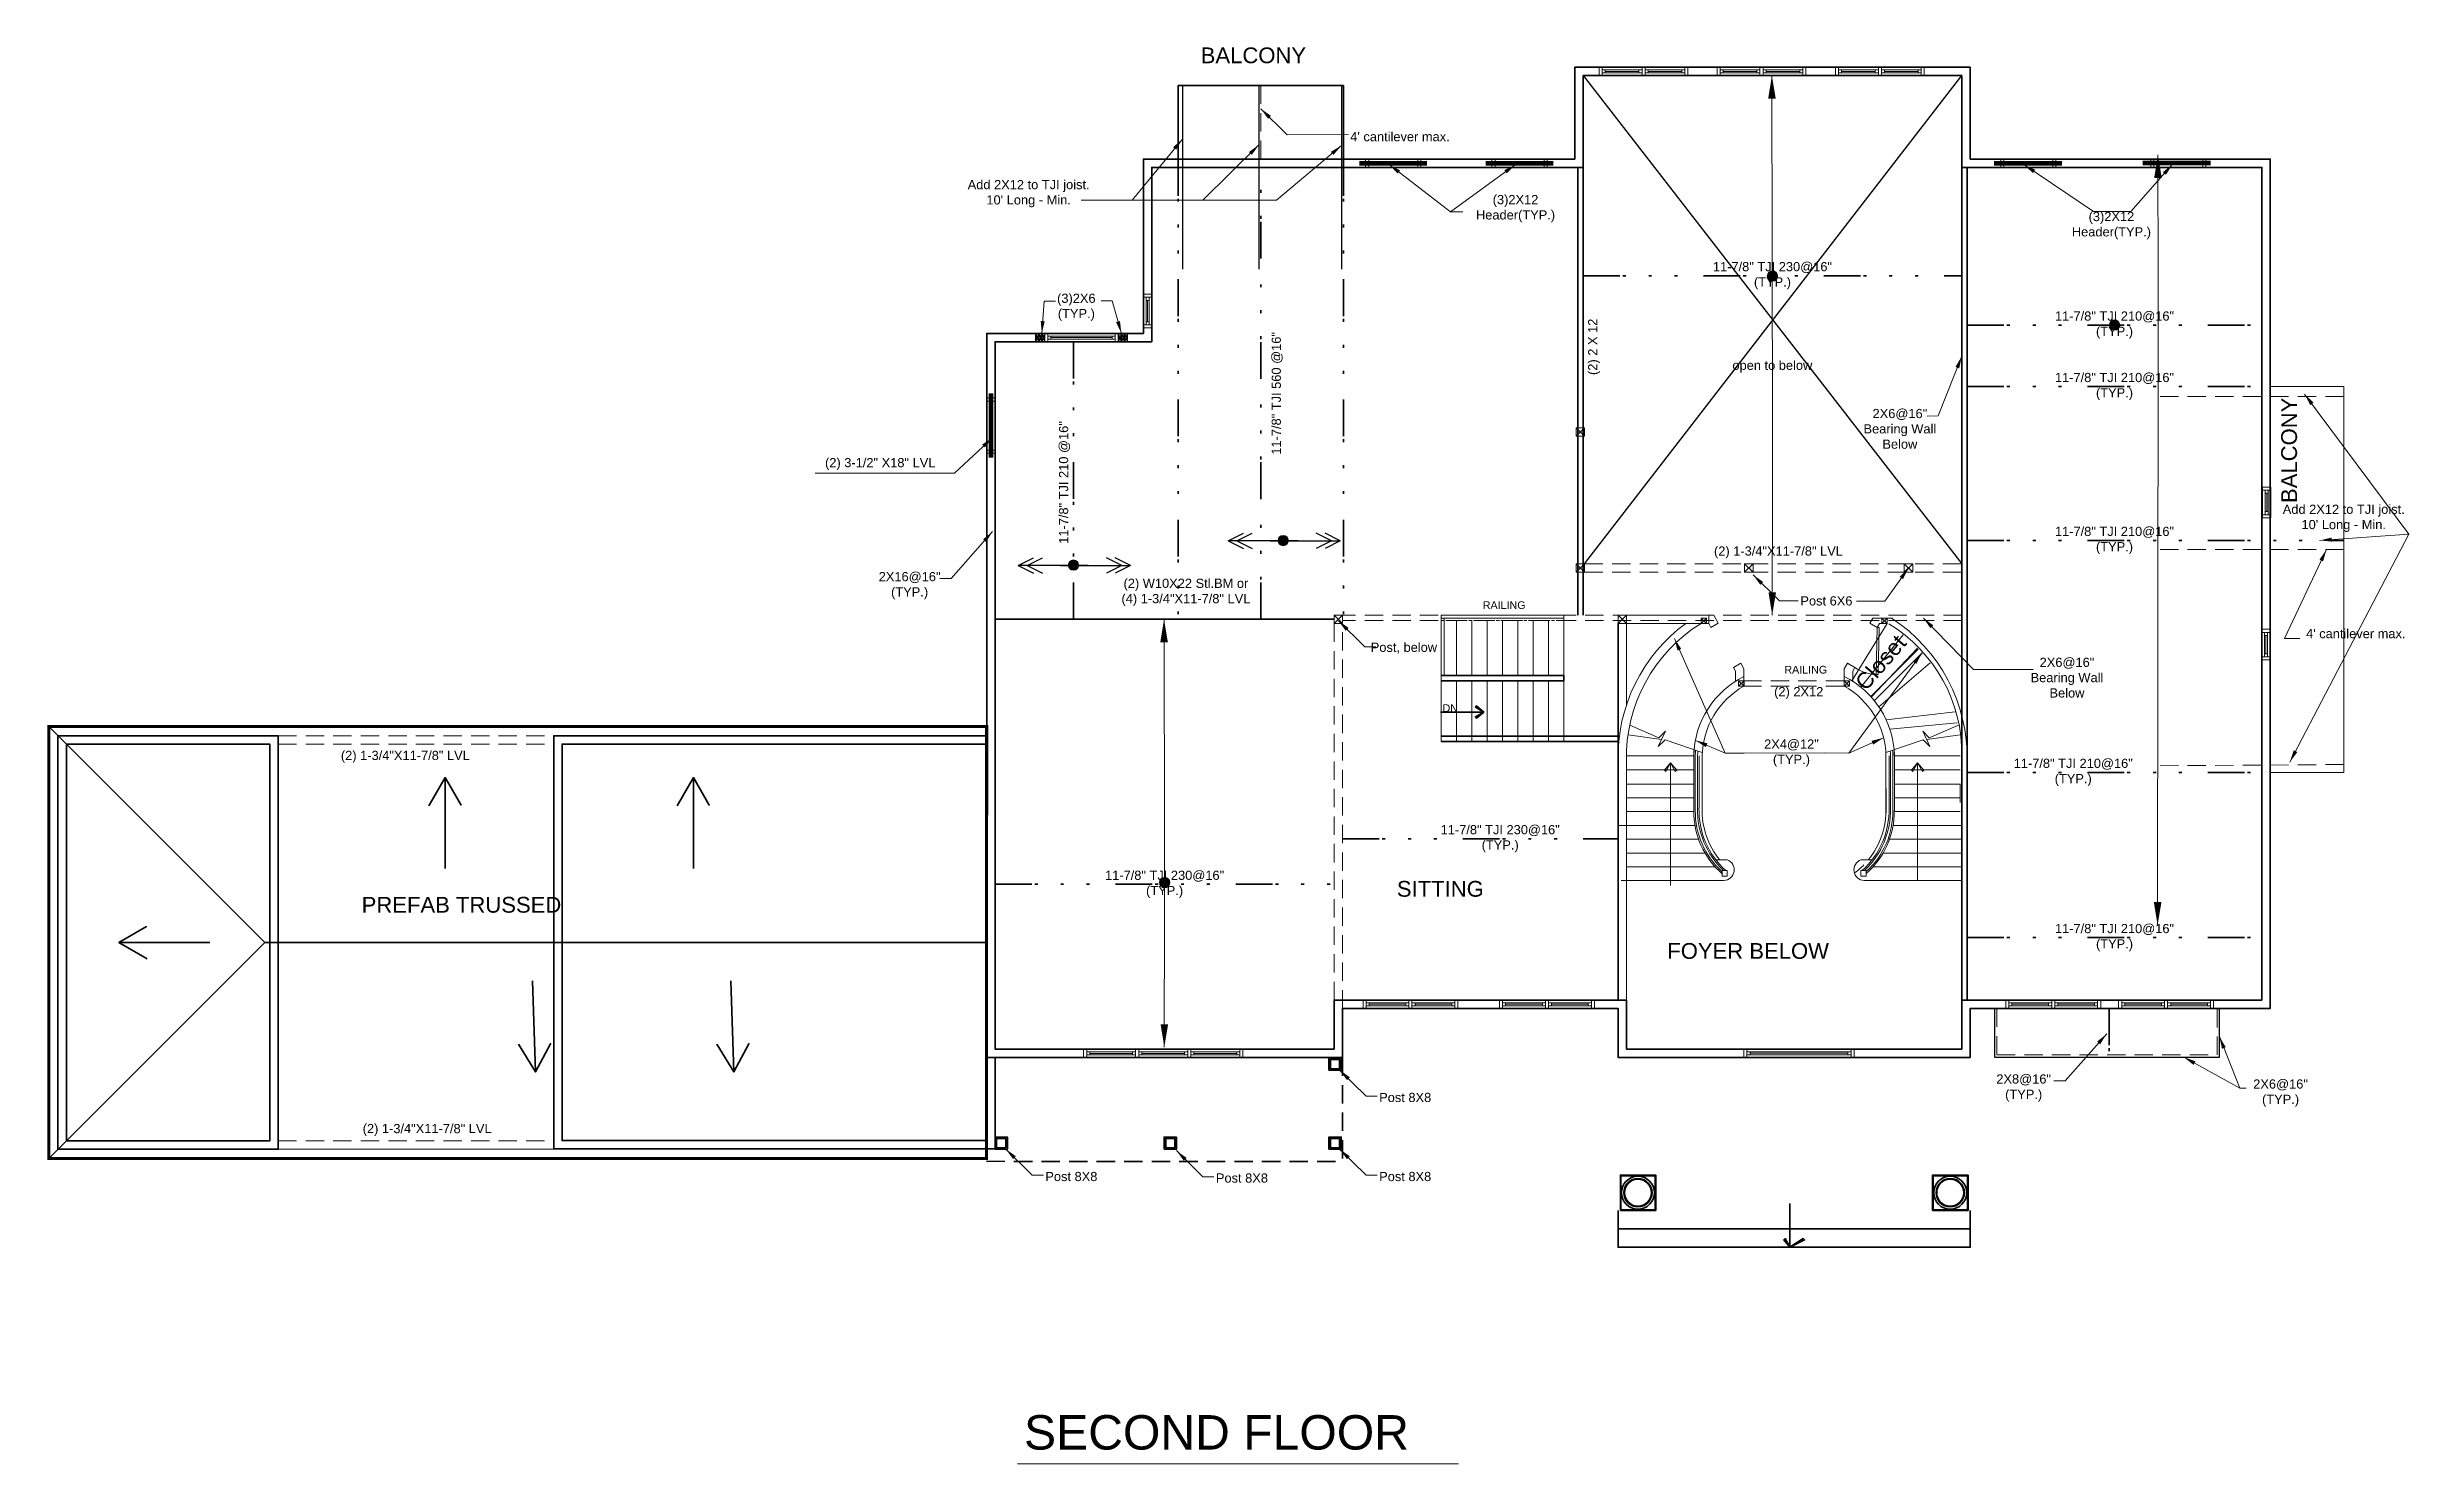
# Model space of a CAD drawing. Extents: x 4834 to 83801, y -13735 to 32221.
# Drawn here: x 13210 to 14753, y -8176 to -7251 of the extents above; entities that cross this region are included whole.
import ezdxf

# ---------------------------------------------------------------- set-up
doc = ezdxf.new("R2010")
doc.units = 0
doc.header["$LTSCALE"] = 8
doc.header["$MEASUREMENT"] = 0
for name, pattern in [('$0$DASHED2', [0.375, 0.25, -0.125]), ('100776_PBASE$0$DASHED', [0.75, 0.5, -0.25]), ('11136-Civbase$0${ Gas Line }', [3.355, 1, -0.08, 0.08, -0.625, 0.08, -0.625, 0.08, -0.625, -0.08, 0.08]), ('Hidden (½x)', [0.1875, 0.125, -0.0625])]:
    doc.linetypes.add(name, pattern=pattern)
doc.layers.get('0').update_dxf_attribs({"lineweight": 9})
for name, color, linetype in [('$1$DETAIL', 1, 'Continuous'), ('1-N-FRAMING-TXT', 4, 'Continuous'), ('ANNSXTEXT', 2, 'Continuous'), ('PDF3_Text', 7, 'Continuous')]:
    doc.layers.add(name, color=color, linetype=linetype)
for name, color, linetype, lineweight in [('A-DIM-480', 52, 'Continuous', 18), ('A-LIGHT+', 133, 'Continuous', 9), ('A-stairs', 30, 'Continuous', 13), ('A-WALL', 7, 'Continuous', 40), ('A-Wall-New', 1, 'Continuous', 50), ('A-Wall-Partition', 3, 'Continuous', 35), ('A-windoor', 2, 'Continuous', 13), ('Details', 2, 'Continuous', 15), ('DIM', 8, 'Continuous', 5), ('TEXT', 6, 'Continuous', 25)]:
    doc.layers.add(name, color=color, linetype=linetype, lineweight=lineweight)
doc.styles.add('PDF Arial', font='arial.ttf')
doc.styles.get("Standard").update_dxf_attribs({"font": 'stylu.ttf'})
doc.styles.add('TX_1-4in', font='arial.ttf', dxfattribs={"height": 4})
doc.dimstyles.new('Forum 24', dxfattribs={"dimscale": 24, "dimtxt": 0.1875, "dimasz": 0.09375, "dimexe": 0.0625, "dimexo": 0.0625, "dimgap": 0.125, "dimtad": 1, "dimdec": 4, "dimrnd": 1, "dimzin": 7, "dimdsep": 46, "dimlunit": 4, "dimtxsty": 'Standard', "dimblk": 'OBLIQUE', "dimblk1": 'DIMTICK', "dimblk2": 'OBLIQUE', "dimcen": -0.0625, "dimdle": 0.125, "dimclrd": 256, "dimclre": 256, "dimclrt": 256, "dimadec": 0, "dimazin": 0, "dimtfac": 1, "dimtdec": 4, "dimtmove": 1, "dimatfit": 3, "dimfxl": 0.0625, "dimtvp": 1.2, "dimfrac": 2, "dimtolj": 1, "dimtzin": 7, "dimlwd": 13, "dimarcsym": 0})

# ---------------------------------------------------------------- blocks, each defined once
blk = doc.blocks.new('*U154')
for p, q in [((-18, 0), (8, 0)), ((-18, -3.75), (-18, -1.75)), ((-18, -1.75), (8, -1.75)), ((8, -3.75), (-18, -3.75)), ((-18, -5.5), (8, -5.5)), ((-16, -1.75), (-16, -3.75)), ((6, -2.75), (-16, -2.75)), ((6, -1.75), (6, -3.75)), ((8, -1.75), (8, -3.75))]:
    blk.add_line(p, q)
blk.add_lwpolyline([(-18, -5.5), (-20, -5.5), (-20, 0), (-18, 0)], close=True)
at = {"extrusion": (0, 0, -1)}
blk.add_lwpolyline([(-8, -5.5), (-10, -5.5), (-10, 0), (-8, 0)], close=True, dxfattribs=at)
blk = doc.blocks.new('*U2580')
for p, q in [((-24, 0), (8, 0)), ((-24, -3.75), (-24, -1.75)), ((-24, -1.75), (8, -1.75)), ((8, -3.75), (-24, -3.75)), ((-24, -5.5), (8, -5.5)), ((-22, -1.75), (-22, -3.75)), ((6, -2.75), (-22, -2.75)), ((6, -1.75), (6, -3.75)), ((8, -1.75), (8, -3.75))]:
    blk.add_line(p, q)
blk.add_lwpolyline([(-24, -5.5), (-26, -5.5), (-26, 0), (-24, 0)], close=True)
at = {"extrusion": (0, 0, -1)}
blk.add_lwpolyline([(-8, -5.5), (-10, -5.5), (-10, 0), (-8, 0)], close=True, dxfattribs=at)
blk = doc.blocks.new('*U2579')
for p, q in [((-36, 0), (8, 0)), ((-36, -3.75), (-36, -1.75)), ((-36, -1.75), (8, -1.75)), ((8, -3.75), (-36, -3.75)), ((-36, -5.5), (8, -5.5)), ((-34, -1.75), (-34, -3.75)), ((6, -2.75), (-34, -2.75)), ((6, -1.75), (6, -3.75)), ((8, -1.75), (8, -3.75))]:
    blk.add_line(p, q)
blk.add_lwpolyline([(-36, -5.5), (-38, -5.5), (-38, 0), (-36, 0)], close=True)
at = {"extrusion": (0, 0, -1)}
blk.add_lwpolyline([(-8, -5.5), (-10, -5.5), (-10, 0), (-8, 0)], close=True, dxfattribs=at)
blk = doc.blocks.new('*U2715')
for p, q in [((-24, 0), (4, 0)), ((-24, -3.75), (-24, -1.75)), ((-24, -1.75), (4, -1.75)), ((4, -3.75), (-24, -3.75)), ((-24, -5.5), (4, -5.5)), ((-22, -1.75), (-22, -3.75)), ((2, -2.75), (-22, -2.75)), ((2, -1.75), (2, -3.75)), ((4, -1.75), (4, -3.75))]:
    blk.add_line(p, q)
blk.add_lwpolyline([(-24, -5.5), (-26, -5.5), (-26, 0), (-24, 0)], close=True)
at = {"extrusion": (0, 0, -1)}
blk.add_lwpolyline([(-4, -5.5), (-6, -5.5), (-6, 0), (-4, 0)], close=True, dxfattribs=at)
blk = doc.blocks.new('*U2582')
for p, q in [((-60, 0), (8, 0)), ((-60, -3.75), (-60, -1.75)), ((-60, -1.75), (8, -1.75)), ((8, -3.75), (-60, -3.75)), ((-60, -5.5), (8, -5.5)), ((-58, -1.75), (-58, -3.75)), ((6, -2.75), (-58, -2.75)), ((6, -1.75), (6, -3.75)), ((8, -1.75), (8, -3.75))]:
    blk.add_line(p, q)
blk.add_lwpolyline([(-60, -5.5), (-62, -5.5), (-62, 0), (-60, 0)], close=True)
at = {"extrusion": (0, 0, -1)}
blk.add_lwpolyline([(-8, -5.5), (-10, -5.5), (-10, 0), (-8, 0)], close=True, dxfattribs=at)
blk = doc.blocks.new('*U2581')
for p, q in [((-24, 0), (-8, 0)), ((-24, -3.75), (-24, -1.75)), ((-24, -1.75), (-8, -1.75)), ((-8, -3.75), (-24, -3.75)), ((-24, -5.5), (-8, -5.5)), ((-22, -1.75), (-22, -3.75)), ((-10, -2.75), (-22, -2.75)), ((-10, -1.75), (-10, -3.75)), ((-8, -1.75), (-8, -3.75))]:
    blk.add_line(p, q)
blk.add_lwpolyline([(-24, -5.5), (-26, -5.5), (-26, 0), (-24, 0)], close=True)
at = {"extrusion": (0, 0, -1)}
blk.add_lwpolyline([(8, -5.5), (6, -5.5), (6, 0), (8, 0)], close=True, dxfattribs=at)
blk = doc.blocks.new('*U2689')
for p, q in [((-24, 0), (-6, 0)), ((-24, -3.75), (-24, -1.75)), ((-24, -1.75), (-6, -1.75)), ((-6, -3.75), (-24, -3.75)), ((-24, -5.5), (-6, -5.5)), ((-22, -1.75), (-22, -3.75)), ((-8, -2.75), (-22, -2.75)), ((-8, -1.75), (-8, -3.75)), ((-6, -1.75), (-6, -3.75))]:
    blk.add_line(p, q)
blk.add_lwpolyline([(-24, -5.5), (-26, -5.5), (-26, 0), (-24, 0)], close=True)
at = {"extrusion": (0, 0, -1)}
blk.add_lwpolyline([(6, -5.5), (4, -5.5), (4, 0), (6, 0)], close=True, dxfattribs=at)
blk = doc.blocks.new('*U2690')
for p, q in [((-54, 0), (-22, 0)), ((-54, -3.75), (-54, -1.75)), ((-54, -1.75), (-22, -1.75)), ((-22, -3.75), (-54, -3.75)), ((-54, -5.5), (-22, -5.5)), ((-52, -1.75), (-52, -3.75)), ((-24, -2.75), (-52, -2.75)), ((-24, -1.75), (-24, -3.75)), ((-22, -1.75), (-22, -3.75))]:
    blk.add_line(p, q)
blk.add_lwpolyline([(-54, -5.5), (-56, -5.5), (-56, 0), (-54, 0)], close=True)
at = {"extrusion": (0, 0, -1)}
blk.add_lwpolyline([(22, -5.5), (20, -5.5), (20, 0), (22, 0)], close=True, dxfattribs=at)
blk = doc.blocks.new('_Oblique')
at = {"color": 0, "linetype": 'ByBlock', "lineweight": -2}
blk.add_line((-0.5, -0.5), (0.5, 0.5), dxfattribs=at)
blk = doc.blocks.new('DIMTICK')
for p, q in [((-1, 0), (1, 0)), ((0, 1), (0, -1))]:
    blk.add_line(p, q)
at = {"const_width": 0.141}
blk.add_lwpolyline([(0.71, 0.71), (-0.71, -0.71)], dxfattribs=at)

msp = doc.modelspace()

# ---------------------------------------------------------------- hatches: boundary and pattern name
at = {"layer": 'DIM'}
h = msp.add_hatch(color=1, dxfattribs=at)
h.dxf.hatch_style = 1
edge = h.paths.add_edge_path()
edge.add_arc((14337.04536, -7400.29689), 3.37863, 0, 360)
h = msp.add_hatch(color=1, dxfattribs=at)
h.dxf.hatch_style = 1
edge = h.paths.add_edge_path()
edge.add_arc((14560.49488, -7432.34859), 3.37863, 0, 360)
h = msp.add_hatch(color=1, dxfattribs=at)
h.dxf.hatch_style = 1
edge = h.paths.add_edge_path()
edge.add_arc((14017.43466, -7573.15635), 3.37863, 0, 360)
h = msp.add_hatch(color=1, dxfattribs=at)
h.dxf.hatch_style = 1
edge = h.paths.add_edge_path()
edge.add_arc((13880.40792, -7589.23281), 3.37863, 0, 360)
h = msp.add_hatch(color=1, dxfattribs=at)
h.dxf.hatch_style = 1
edge = h.paths.add_edge_path()
edge.add_arc((13939.94751, -7796.65747), 3.37863, 0, 360)

# ---------------------------------------------------------------- linework, layer by layer
at = {"layer": '$1$DETAIL'}
for p, q in [((13951.61341, -7275.85075), (13951.61341, -7395.85075)), ((14001.60536, -7275.85075), (14001.60536, -7395.85075)), ((14055.53781, -7275.85075), (14055.53781, -7395.85075)), ((14213.34583, -7269.35075), (14460.74488, -7588.33549)), ((14214.33179, -7588.33549), (14460.74488, -7269.35075)), ((14482.16183, -7878.93008), (14482.16183, -7910.73977)), ((14629.01339, -7910.73977), (14629.01339, -7878.93008)), ((14482.16183, -7910.73977), (14629.01339, -7910.73977))]:
    msp.add_line(p, q, dxfattribs=at)
at = {"layer": '1-N-FRAMING-TXT'}
for points in [[(14021.4239, -7573.3723), (13981.4239, -7573.37241), (13991.42389, -7568.40177)], [(14021.4239, -7573.3723), (13981.4239, -7573.37241), (13991.42391, -7578.34299)], [(14027.15548, -7573.3723), (13987.15548, -7573.37241), (13997.15546, -7568.40177)], [(14027.15548, -7573.3723), (13987.15548, -7573.37241), (13997.15549, -7578.34299)], [(14009.01995, -7573.3723), (14049.01995, -7573.37241), (14039.01997, -7568.40177)], [(14009.01995, -7573.3723), (14049.01995, -7573.37241), (14039.01994, -7578.34299)], [(14014.75153, -7573.3723), (14054.75153, -7573.37241), (14044.75154, -7568.40177)], [(14014.75153, -7573.3723), (14054.75153, -7573.37241), (14044.75152, -7578.34299)], [(13884.39715, -7589.44877), (13844.39715, -7589.44887), (13854.39714, -7584.47823)], [(13884.39715, -7589.44877), (13844.39715, -7589.44887), (13854.39716, -7594.41946)], [(13890.12873, -7589.44877), (13850.12873, -7589.44887), (13860.12872, -7584.47823)], [(13890.12873, -7589.44877), (13850.12873, -7589.44887), (13860.12874, -7594.41946)], [(13871.99321, -7589.44877), (13911.99321, -7589.44887), (13901.99322, -7584.47823)], [(13871.99321, -7589.44877), (13911.99321, -7589.44887), (13901.9932, -7594.41946)], [(13877.72479, -7589.44877), (13917.72479, -7589.44887), (13907.7248, -7584.47823)], [(13877.72479, -7589.44877), (13917.72479, -7589.44887), (13907.72477, -7594.41946)]]:
    msp.add_lwpolyline(points, dxfattribs=at)
at = {"layer": 'A-DIM-480'}
for p, q in [((14662.24488, -7472.50827), (14710.24488, -7472.50827)), ((14710.24488, -7472.50827), (14710.24488, -7724.67768)), ((14710.24488, -7724.67768), (14662.24488, -7724.67768))]:
    msp.add_line(p, q, dxfattribs=at)
at = {"layer": 'A-LIGHT+'}
msp.add_lwpolyline([(14120.73248, -7664.89075), (14120.73248, -7621.89075)], dxfattribs=at)
at = {"layer": 'A-stairs'}
for p, q in [((14120.66204, -7621.89075), (14120.66204, -7661.39075)), ((14200.66204, -7621.89075), (14120.66204, -7621.89075)), ((14200.66204, -7623.89075), (14120.66204, -7623.89075)), ((14122.66204, -7623.89075), (14122.66204, -7661.39075)), ((14130.66204, -7625.39075), (14130.66204, -7661.39075)), ((14140.66204, -7625.39075), (14140.66204, -7661.39075)), ((14150.66204, -7625.39075), (14150.66204, -7661.39075)), ((14160.66204, -7625.39075), (14160.66204, -7661.39075)), ((14170.66204, -7625.39075), (14170.66204, -7661.39075)), ((14180.66204, -7625.39075), (14180.66204, -7661.39075)), ((14190.66204, -7625.39075), (14190.66204, -7661.39075)), ((14200.66204, -7621.89075), (14200.66204, -7661.39075)), ((14412.00495, -7627.41075), (14388.80428, -7664.77075)), ((14400.72562, -7627.17075), (14405.52495, -7629.89075)), ((14405.52495, -7629.89075), (14406.96495, -7627.41075)), ((14406.96495, -7627.41075), (14412.00562, -7627.41075)), ((14120.73248, -7664.89075), (14120.73248, -7704.41075)), ((14130.66204, -7664.89075), (14130.66204, -7704.41075)), ((14140.66204, -7664.89075), (14140.66204, -7704.41075)), ((14150.66204, -7664.89075), (14150.66204, -7704.41075)), ((14160.66204, -7664.89075), (14160.66204, -7704.41075)), ((14170.66204, -7664.89075), (14170.66204, -7704.41075)), ((14180.66204, -7664.89075), (14180.66204, -7704.41075)), ((14190.66204, -7664.89075), (14190.66204, -7704.41075)), ((14200.66204, -7664.89075), (14200.66204, -7704.41075))]:
    msp.add_line(p, q, dxfattribs=at)
for points in [[(14208.81179, -7505.01369), (14214.33112, -7505.01369), (14214.33112, -7499.49369), (14208.81179, -7499.49369)], [(14208.81179, -7593.85549), (14214.33112, -7593.85549), (14214.33112, -7588.33549), (14208.81179, -7588.33549)], [(14318.85441, -7593.85549), (14324.37374, -7593.85549), (14324.37374, -7588.33549), (14318.85441, -7588.33549)], [(14423.12152, -7593.85549), (14428.64085, -7593.85549), (14428.64085, -7588.33549), (14423.12152, -7588.33549)], [(14050.71344, -7627.3898), (14056.23277, -7627.3898), (14056.23277, -7621.8698), (14050.71344, -7621.8698)], [(14236.16488, -7627.41075), (14241.68422, -7627.41075), (14241.68422, -7621.89075), (14236.16488, -7621.89075)], [(14293.92488, -7627.41075), (14290.40422, -7627.41075), (14290.40422, -7623.89075), (14293.92488, -7623.89075)], [(14405.52495, -7629.89075), (14404.88428, -7660.61075), (14406.08495, -7660.61075), (14406.80495, -7629.89075)], [(14408.48488, -7627.41075), (14412.00488, -7627.41075), (14412.00488, -7623.89075), (14408.48488, -7623.89075)], [(14314.96482, -7668.37075), (14318.48482, -7668.37075), (14318.48482, -7664.85141), (14314.96482, -7664.85141)], [(14383.92495, -7668.37075), (14387.44495, -7668.37075), (14387.44495, -7664.85141), (14383.92495, -7664.85141)], [(14304.08488, -7792.37008), (14307.52488, -7792.37008), (14307.52488, -7788.85008), (14304.08488, -7788.85008)], [(14398.32495, -7792.37008), (14394.80562, -7792.37008), (14394.80562, -7788.85008), (14398.32495, -7788.85008)]]:
    msp.add_lwpolyline(points, close=True, dxfattribs=at)
for points in [[(14208.81179, -7499.49369), (14214.33112, -7505.01369)], [(14214.33179, -7499.49369), (14208.81245, -7505.01369)], [(14208.81179, -7588.33549), (14214.33112, -7593.85549)], [(14214.33179, -7588.33549), (14208.81245, -7593.85549)], [(14318.85441, -7588.33549), (14324.37374, -7593.85549)], [(14324.37441, -7588.33549), (14318.85507, -7593.85549)], [(14423.12152, -7588.33549), (14428.64085, -7593.85549)], [(14428.64152, -7588.33549), (14423.12219, -7593.85549)], [(14050.71344, -7621.8698), (14056.23277, -7627.3898)], [(14056.23344, -7621.8698), (14050.71411, -7627.3898)], [(14236.16488, -7627.41075), (14236.16488, -7621.89075), (14298.64422, -7621.89075), (14301.60488, -7627.17075)], [(14236.16488, -7621.89075), (14241.68422, -7627.41075)], [(14295.44488, -7627.41075), (14290.40422, -7627.41075), (14236.16488, -7627.41075), (14280.56488, -7627.41075)], [(14241.68488, -7621.89075), (14236.16555, -7627.41075)], [(14241.68488, -7680.77075), (14241.68488, -7627.41075)], [(14293.92488, -7627.41075), (14290.40422, -7623.89075)], [(14290.40488, -7627.41075), (14293.92555, -7623.89075)], [(14295.44488, -7627.41075), (14295.44488, -7621.89075)], [(14301.60555, -7627.17075), (14296.80488, -7629.89075), (14295.44555, -7627.41075)], [(14394.80495, -7669.01075), (14422.40495, -7634.77075)], [(14400.72502, -7627.17075), (14402.64435, -7623.89075)], [(14402.64502, -7623.89075), (14415.44435, -7623.89075)], [(14412.00495, -7627.41075), (14408.48428, -7623.89075)], [(14408.48488, -7627.41075), (14412.00555, -7623.89075)], [(14432.263, -7644.05075), (14401.143, -7675.17075)], [(14431.84495, -7643.41075), (14401.52495, -7675.41075)], [(14434.743, -7646.53068), (14403.623, -7677.65135)], [(14312.96482, -7665.17075), (14312.96482, -7658.53075), (14311.52482, -7656.05075)], [(14318.48488, -7668.37075), (14314.96422, -7664.85141)], [(14314.96482, -7668.37075), (14318.48548, -7664.85141)], [(14387.44495, -7668.37075), (14383.92428, -7664.85141)], [(14383.92495, -7657.09075), (14386.08495, -7653.33075), (14390.88428, -7656.05075)], [(14383.92495, -7668.29075), (14383.92495, -7657.09008)], [(14383.92495, -7668.37075), (14387.44562, -7664.85141)], [(14389.44495, -7665.17075), (14389.44495, -7658.53075), (14390.88362, -7656.05075)], [(14406.56488, -7681.81075), (14440.16355, -7653.17008)], [(14266.88488, -7703.33008), (14262.40422, -7707.81075), (14267.12422, -7697.65008), (14262.80422, -7701.97008), (14243.84422, -7693.89008)], [(14456.47835, -7685.07741), (14411.37835, -7690.35075)], [(14413.76495, -7696.43808), (14457.78095, -7692.20275)], [(14435.44495, -7703.33008), (14439.92428, -7707.81075), (14435.28495, -7697.65008), (14439.52428, -7701.97008), (14458.56495, -7693.89008)], [(14241.68488, -7728.61008), (14241.68488, -7712.53075)], [(14264.56488, -7703.25008), (14242.72488, -7700.04941)], [(14291.20495, -7711.72941), (14266.88495, -7703.32941)], [(14411.12495, -7711.72941), (14435.44495, -7703.32941)], [(14437.84495, -7703.25008), (14459.68495, -7700.04941)], [(14241.68488, -7905.43008), (14241.68488, -7713.81008), (14285.68488, -7713.81008), (14285.68488, -7749.65008)], [(14285.68488, -7723.00941), (14241.68488, -7723.00941)], [(14270.48488, -7798.53008), (14270.48488, -7718.44941), (14273.52422, -7724.04941), (14274.48488, -7723.25008), (14270.48488, -7718.44941), (14267.44422, -7724.04941), (14266.48488, -7723.25008), (14270.48488, -7718.44941)], [(14288.16488, -7716.05008), (14288.16488, -7748.13008)], [(14289.12495, -7747.97008), (14289.12495, -7713.81075)], [(14414.24495, -7716.05008), (14414.24495, -7748.13008)], [(14415.76495, -7749.65008), (14415.76495, -7713.81008)], [(14416.72502, -7749.65008), (14416.72502, -7713.81008), (14459.72488, -7713.81008)], [(14416.72502, -7723.00941), (14459.72488, -7723.00941)], [(14431.84495, -7795.33008), (14431.84495, -7718.44941), (14428.80428, -7724.04941), (14427.84495, -7723.25008), (14431.84495, -7718.44941), (14434.96495, -7724.04941), (14435.92428, -7723.25008), (14431.84495, -7718.44941)], [(14460.74508, -7873.43008), (14460.74508, -7714.06994)], [(14464.24488, -7717.41008), (14464.24488, -7781.81075)], [(14464.24488, -7873.43008), (14464.24488, -7717.41008)], [(14285.68488, -7732.29008), (14241.68488, -7732.29008)], [(14241.68488, -7751.00941), (14241.68488, -7735.25008)], [(14285.68488, -7741.33008), (14241.68488, -7741.33008)], [(14291.12495, -7732.05008), (14291.12495, -7744.29008)], [(14411.28495, -7751.00941), (14411.28495, -7735.25008)], [(14416.72502, -7732.29008), (14459.72488, -7732.29008)], [(14416.72502, -7741.33008), (14459.72488, -7741.33008)], [(14459.72488, -7732.05008), (14459.72488, -7744.29008)], [(14286.40488, -7759.33008), (14241.68488, -7759.33008), (14236.16555, -7759.33008)], [(14285.68488, -7750.29008), (14241.68488, -7750.29008)], [(14416.00495, -7759.33008), (14460.72495, -7759.33008)], [(14416.72502, -7750.29008), (14459.72488, -7750.29008)], [(14288.72488, -7768.29008), (14241.68422, -7768.29008)], [(14413.60495, -7768.29008), (14460.72628, -7768.29008)], [(14292.88488, -7777.33008), (14241.68422, -7777.33008)], [(14299.44488, -7786.29008), (14241.68422, -7786.29008)], [(14307.52488, -7781.81008), (14300.16555, -7781.81008)], [(14394.88495, -7781.81008), (14402.24562, -7781.81008)], [(14402.96495, -7786.29008), (14460.72562, -7786.29008)], [(14409.44495, -7777.33008), (14460.72628, -7777.33008)], [(14305.36488, -7795.33008), (14238.16555, -7795.33008)], [(14397.04495, -7795.33008), (14460.74508, -7795.33008)]]:
    msp.add_lwpolyline(points, dxfattribs=at)
for points in [[(14291.12495, -7747.97008), (14291.12495, -7713.81075, -0.2655957513), (14318.40488, -7668.29075), (14318.40488, -7657.09075), (14316.32555, -7653.33075), (14311.52488, -7656.05075)], [(14411.20495, -7747.97008), (14411.20495, -7713.81075, 0.2655740792), (14383.91695, -7668.26408)], [(14286.64488, -7749.65008), (14286.64488, -7713.81008, -0.017137568), (14286.77155, -7710.15141)], [(14395.74495, -7788.84741, 0.2165581784), (14413.20495, -7747.97008), (14413.20495, -7713.81075)]]:
    msp.add_lwpolyline(points, format="xyb", dxfattribs=at)
for centre, radius, start, end in [((14344.60678, -7714.88825), 108.52015, 126.18862973, 181.30728704), ((14344.60444, -7714.888), 103.00048, 121.76701533, 181.34039933), ((14361.56907, -7712.36698), 99.19062, 359.0162654, 58.77799528), ((14355.72447, -7714.88948), 108.52194, 358.6923274, 56.98504549), ((14344.60636, -7714.89075), 59.00045, 116.37231555, 178.8293423), ((14357.72365, -7714.88947), 59.00038, 1.17517693, 63.63216764), ((14404.7691, -7637.2095), 23.40127, 233.48615807, 273.23813402), ((14340.19761, -7713.79975), 54.51206, 175.80564923, 180.00104607), ((14342.98468, -7714.94418), 54.83095, 175.60608831, 181.15569092), ((14359.33175, -7714.90085), 54.83095, 358.84430908, 4.39391169), ((14362.38254, -7713.80456), 53.30241, 0.00481105, 3.92991319), ((14363.22817, -7713.76032), 53.41686, 359.95592521, 4.23737949), ((14339.40899, -7750.329), 53.72248, 179.21546726, 228.87695186), ((14339.40446, -7750.33044), 52.75794, 179.20896881, 227.92353473), ((14342.76941, -7749.20861), 54.68268, 178.82584692, 226.416946), ((14342.76013, -7749.21146), 53.7164, 178.66937978, 227.55065087), ((14342.76767, -7749.20841), 51.72334, 178.67244474, 219.05007308), ((14359.48642, -7749.20861), 54.68268, 313.583054, 1.17415308), ((14362.92051, -7750.32945), 53.72148, 311.12255462, 0.78502626), ((14362.92732, -7750.32896), 52.76131, 312.07812135, 0.78937511), ((14359.48339, -7749.20942), 51.72273, 320.95082002, 1.32868711), ((14305.16634, -7788.3288), 6.92079, 271.64389975, 70.47443192), ((14397.16402, -7788.32831), 6.91876, 109.5252418, 268.37555083), ((14359.45593, -7749.1798), 51.76028, 307.76934162, 315.95294022)]:
    msp.add_arc(centre, radius, start, end, dxfattribs=at)
at = {"layer": 'A-WALL'}
for p, q in [((14200.66204, -7661.39075), (14120.66204, -7661.39075)), ((14200.66204, -7664.89075), (14120.66204, -7664.89075)), ((14200.66204, -7664.89075), (14200.66204, -7661.39075)), ((14120.66204, -7704.41075), (14236.16488, -7704.41075)), ((14120.73248, -7700.91075), (14236.16488, -7700.91075))]:
    msp.add_line(p, q, dxfattribs=at)
for points in [[(14236.16488, -7873.43008), (14236.16488, -7627.41008)], [(14120.10463, -7685.28171), (14148.5853, -7685.28171), (14142.98463, -7688.32238), (14143.7853, -7689.28171), (14148.5853, -7685.28171), (14142.98463, -7682.02715), (14143.7853, -7681.06648), (14148.5853, -7685.28171)], [(14348.40488, -8006.44941), (14348.40488, -8034.93008), (14345.36422, -8029.32941), (14344.40488, -8030.13008), (14348.40488, -8034.93008), (14357.04495, -8029.32941), (14358.00562, -8030.13008), (14348.40488, -8034.93008)], [(14236.16488, -8010.93008), (14236.16488, -8034.93008), (14466.24422, -8034.93008), (14466.24422, -8010.93008)], [(14466.24422, -8022.93008), (14236.16488, -8022.93008), (14466.24422, -8022.93008)]]:
    msp.add_lwpolyline(points, dxfattribs=at)
for points in [[(14237.68488, -8010.93008), (14260.80555, -8010.93008), (14260.80555, -7987.80941), (14237.68488, -7987.80941)], [(14237.68488, -8010.93008), (14260.80555, -8010.93008), (14260.80555, -7987.80941), (14237.68488, -7987.80941)], [(14238.08488, -8010.52941), (14260.40422, -8010.52941), (14260.40422, -7988.21008), (14238.08488, -7988.21008)], [(14238.08488, -8010.52941), (14260.40422, -8010.52941), (14260.40422, -7988.21008), (14238.08488, -7988.21008)], [(14464.80428, -8010.93008), (14441.68362, -8010.93008), (14441.68362, -7987.80941), (14464.80428, -7987.80941)], [(14464.80428, -8010.93008), (14441.68362, -8010.93008), (14441.68362, -7987.80941), (14464.80428, -7987.80941)], [(14464.40422, -8010.52941), (14442.08488, -8010.52941), (14442.08488, -7988.21008), (14464.40422, -7988.21008)], [(14464.40422, -8010.52941), (14442.08488, -8010.52941), (14442.08488, -7988.21008), (14464.40422, -7988.21008)]]:
    msp.add_lwpolyline(points, close=True, dxfattribs=at)
for centre, radius in [((14249.16525, -7999.29111), 10.76103), ((14249.16525, -7999.29111), 10.76103), ((14249.16512, -7999.28965), 9.23957), ((14249.16512, -7999.28965), 9.23957), ((14249.1657, -7999.29024), 8.84082), ((14249.1657, -7999.29024), 8.84082), ((14453.16458, -7999.29111), 10.76103), ((14453.16458, -7999.29111), 10.76103), ((14453.16426, -7999.29079), 9.24071), ((14453.16426, -7999.29079), 9.24071), ((14453.16418, -7999.28938), 8.83997), ((14453.16418, -7999.28938), 8.83997)]:
    msp.add_circle(centre, radius, dxfattribs=at)
at = {"layer": 'A-Wall-New'}
for p, q in [((14209.84583, -7329.35075), (14209.84583, -7621.89075)), ((14213.34583, -7329.35075), (14213.34583, -7621.89075)), ((14460.74488, -7329.35075), (14460.74488, -7873.43008)), ((14464.24488, -7329.35075), (14464.24488, -7873.43008))]:
    msp.add_line(p, q, dxfattribs=at)
for points in [[(14662.24488, -7488.32698), (14662.24488, -7323.85075), (14466.24488, -7323.85075), (14466.24488, -7263.85075), (14207.84583, -7263.85075), (14207.84583, -7323.85075), (14042.55665, -7323.85075)], [(14656.74488, -7488.39921), (14656.74488, -7329.35075), (14460.74488, -7329.35075), (14460.74488, -7269.35075), (14213.34583, -7269.35075), (14213.34583, -7329.35075), (14038.58178, -7329.35075)], [(14042.55665, -7323.85075), (13926.0857, -7323.85075), (13926.0857, -7437.75808), (13823.73014, -7437.77988), (13823.72717, -7905.42864)], [(14038.58178, -7329.35075), (13931.5857, -7329.35075), (13931.5857, -7443.25682), (13829.23014, -7443.27862), (13829.23014, -7689.86661)], [(13823.73014, -7910.92867), (13823.73014, -7910.92867), (14056.16488, -7910.93008), (14056.16488, -7878.93008), (14236.16488, -7878.93008), (14236.16488, -7910.93008), (14466.24422, -7910.93008), (14466.24495, -7878.93008), (14662.24488, -7878.93008), (14662.24488, -7488.32698)], [(13829.23014, -7690.12485), (13829.23014, -7905.42867), (14050.66488, -7905.43008), (14050.66488, -7873.43008), (14241.66488, -7873.43008), (14241.66488, -7905.43008), (14460.74434, -7905.43008), (14460.74508, -7873.43008), (14656.74488, -7873.43008), (14656.74488, -7488.39921)], [(13211.01921, -7694.69594), (13352.13557, -7835.81231)], [(13823.73014, -7685.89173), (13823.73014, -7686.14998)], [(13829.23014, -7685.85421), (13829.23014, -7690.12485)], [(13234.59791, -7700.69594), (13360.85987, -7700.69594), (13360.85987, -7970.92867), (13217.01921, -7970.92867), (13217.01921, -7700.69594), (13234.59791, -7700.69594)], [(13234.59791, -7706.19594), (13355.35987, -7706.19594), (13355.35987, -7965.42867), (13222.51921, -7965.42867), (13222.51921, -7706.19594), (13234.59791, -7706.19594)], [(13829.23014, -7910.92867), (13829.23014, -7970.73534), (13540.87984, -7970.73534), (13540.88124, -7700.69594), (13823.73014, -7700.69594)], [(13823.73014, -7910.92867), (13823.73014, -7965.23534), (13546.37987, -7965.23534), (13546.38121, -7706.19594), (13823.73014, -7706.19594)], [(13470.03216, -7787.42371), (13470.03216, -7728.00603), (13480.41812, -7745.99503), (13470.03216, -7728.00603), (13459.40913, -7746.40566)], [(13632.15181, -7787.42371), (13632.15181, -7728.00603), (13642.53776, -7745.99503), (13632.15181, -7728.00603), (13621.52877, -7746.40566)], [(13211.01921, -7976.92867), (13352.13557, -7835.81231)], [(13316.23818, -7835.76933), (13256.8205, -7835.76933), (13274.8095, -7825.38338), (13256.8205, -7835.76933), (13275.22013, -7846.39237)], [(13352.13557, -7835.81231), (13823.65259, -7835.81231)], [(13527.06095, -7860.95712), (13529.00865, -7920.34287), (13538.79935, -7902.02308), (13529.00865, -7920.34287), (13517.78819, -7902.30135)], [(13656.62519, -7860.95712), (13658.5729, -7920.34287), (13668.36359, -7902.02308), (13658.5729, -7920.34287), (13647.35243, -7902.30135)]]:
    msp.add_lwpolyline(points, dxfattribs=at)
at = {"layer": 'A-Wall-New', "lineweight": 70}
for points in [[(14047.31142, -7919.26903), (14047.31142, -7911.26903), (14055.31142, -7911.26903), (14055.31142, -7919.26903)], [(14048.31142, -7918.26903), (14048.31142, -7912.26903), (14054.31142, -7912.26903), (14054.31142, -7918.26903)], [(13829.23014, -7970.92867), (13829.23014, -7962.92867), (13837.23014, -7962.92867), (13837.23014, -7970.92867)], [(13830.23014, -7969.92867), (13830.23014, -7963.92867), (13836.23014, -7963.92867), (13836.23014, -7969.92867)], [(13939.66696, -7970.92867), (13939.66696, -7962.92867), (13947.66696, -7962.92867), (13947.66696, -7970.92867)], [(13940.66696, -7969.92867), (13940.66696, -7963.92867), (13946.66696, -7963.92867), (13946.66696, -7969.92867)], [(14047.31142, -7970.92867), (14047.31142, -7962.92867), (14055.31142, -7962.92867), (14055.31142, -7970.92867)], [(14048.31142, -7969.92867), (14048.31142, -7963.92867), (14054.31142, -7963.92867), (14054.31142, -7969.92867)]]:
    msp.add_lwpolyline(points, close=True, dxfattribs=at)
at = {"layer": 'A-Wall-Partition', "linetype": '100776_PBASE$0$DASHED', "ltscale": 3}
for p in [(14056.16488, -7910.93008), (13823.57401, -7978.80572)]:
    msp.add_line(p, (14056.16447, -7978.93354), dxfattribs=at)
at = {"layer": 'A-Wall-Partition', "color": 55, "ltscale": 3, "true_color": 0x999b37}
msp.add_lwpolyline([(13948.79885, -7323.85075), (13948.79885, -7275.85075), (14056.79885, -7275.85075), (14056.79885, -7323.85075)], dxfattribs=at)
at = {"layer": 'ANNSXTEXT', "lineweight": 40}
for p, q in [((14067.2498, -7325.67822), (14111.34867, -7325.67822)), ((14067.2498, -7326.66401), (14111.34867, -7326.66401)), ((14067.2498, -7327.65665), (14111.34867, -7327.65665)), ((14149.78128, -7325.67822), (14193.88015, -7325.67822)), ((14149.78128, -7326.66401), (14193.88015, -7326.66401)), ((14149.78128, -7327.65665), (14193.88015, -7327.65665)), ((14481.89838, -7325.68518), (14525.99726, -7325.68518)), ((14481.89838, -7326.67097), (14525.99726, -7326.67097)), ((14481.89838, -7327.66362), (14525.99726, -7327.66362)), ((14579.00994, -7325.52089), (14623.10882, -7325.52089)), ((14579.00994, -7326.50668), (14623.10882, -7326.50668)), ((14579.00994, -7327.49933), (14623.10882, -7327.49933))]:
    msp.add_line(p, q, dxfattribs=at)
at = {"layer": 'ANNSXTEXT'}
for p, q in [((13857.72328, -7437.79126), (13855.72317, -7443.27298)), ((13855.72328, -7437.79126), (13855.72317, -7443.27298)), ((13855.72328, -7437.79126), (13857.72328, -7443.27258)), ((13857.72328, -7443.27258), (13857.72328, -7437.79126)), ((13857.72328, -7437.79126), (13859.72321, -7443.27213)), ((13859.72328, -7437.79126), (13857.72328, -7443.27258)), ((13859.72321, -7443.27213), (13859.72328, -7437.79126)), ((13861.72328, -7437.79126), (13859.72321, -7443.27213)), ((13859.72328, -7437.79126), (13861.72321, -7443.2717)), ((13861.72328, -7443.2924), (13861.72328, -7437.79126)), ((13909.7205, -7437.77535), (13911.7205, -7443.26105)), ((13911.7205, -7437.77535), (13909.7205, -7443.2924)), ((13909.7205, -7437.77535), (13909.72328, -7443.2924)), ((13911.7205, -7443.26105), (13911.7205, -7437.77535)), ((13911.7205, -7437.77535), (13913.7205, -7443.26062)), ((13913.7205, -7437.77535), (13911.7205, -7443.26105)), ((13913.7205, -7443.26062), (13913.7205, -7437.77535)), ((13913.7205, -7437.77535), (13915.72043, -7443.2602)), ((13915.7205, -7437.77535), (13913.7205, -7443.26062)), ((13915.72043, -7443.2602), (13915.7205, -7437.77535))]:
    msp.add_line(p, q, dxfattribs=at)
at = {"layer": 'ANNSXTEXT', "color": 3, "lineweight": 40}
for p, q in [((13825.48365, -7477.07555), (13825.48365, -7518.92152)), ((13826.46604, -7477.07555), (13826.46604, -7518.92152)), ((13827.46455, -7477.07555), (13827.46455, -7518.92152)), ((14050.71344, -7624.6298), (13829.23014, -7624.6298))]:
    msp.add_line(p, q, dxfattribs=at)
at = {"layer": 'Details', "linetype": 'Hidden (½x)', "ltscale": 2}
msp.add_line((14200.66204, -7625.39075), (14120.66204, -7625.39075), dxfattribs=at)
at = {"layer": 'DIM', "color": 3, "linetype": '$0$DASHED2', "ltscale": 6}
for p, q in [((14002.79885, -7275.85075), (14002.79885, -7323.85075)), ((14710.24488, -7479.05653), (14588.94987, -7479.05653)), ((14214.33112, -7588.33549), (14460.74488, -7588.33549)), ((14710.24488, -7578.92522), (14587.24488, -7578.92522)), ((14214.33112, -7593.85549), (14460.74488, -7593.85549)), ((14383.92562, -7664.85148), (14318.2636, -7664.85148)), ((14383.92495, -7668.37075), (14318.26293, -7668.37075)), ((14710.24488, -7719.49436), (14590.18449, -7720.34228))]:
    msp.add_line(p, q, dxfattribs=at)
at = {"layer": 'DIM', "color": 4, "linetype": '11136-Civbase$0${ Gas Line }', "lineweight": 50, "ltscale": 3}
for p, q in [((13948.79885, -7323.85075), (13948.79885, -7624.6298)), ((14056.79885, -7323.85075), (14056.79885, -7621.30432)), ((14002.79885, -7624.6298), (14002.79885, -7329.35075)), ((14213.34583, -7400.06789), (14460.74488, -7400.06789)), ((14464.24488, -7432.34859), (14656.74488, -7432.34859)), ((13880.40792, -7443.26772), (13880.40792, -7624.6298)), ((14464.24488, -7472.50827), (14656.74488, -7472.50827)), ((14464.24488, -7573.07878), (14710.24488, -7573.07878)), ((14464.24488, -7724.62007), (14656.74488, -7724.62007)), ((14056.16488, -7767.976), (14236.16488, -7767.976)), ((13829.23014, -7797.77676), (14050.66488, -7797.77676)), ((14464.24488, -7832.60352), (14656.74488, -7832.60352)), ((14557.00056, -7878.93008), (14557.00056, -7910.73977))]:
    msp.add_line(p, q, dxfattribs=at)
at = {"layer": 'DIM', "color": 2, "linetype": '$0$DASHED2', "ltscale": 6}
for p, q in [((14460.74488, -7621.89075), (14050.66488, -7621.89075)), ((14050.66488, -7873.43008), (14050.66488, -7621.89075)), ((14460.74488, -7625.39075), (14056.16488, -7625.39075)), ((14056.16488, -7878.93008), (14056.16488, -7625.39075)), ((13360.85987, -7700.69594), (13540.88124, -7700.69687)), ((13360.85987, -7706.19594), (13540.88121, -7706.19687)), ((14483.63994, -7878.93008), (14483.63994, -7909.26165)), ((14627.53527, -7909.26165), (14627.53527, -7878.93008)), ((14483.63994, -7909.26165), (14627.53527, -7909.26165)), ((13360.85987, -7965.42867), (13540.87987, -7965.4296)), ((13540.85987, -7970.75534), (13360.85987, -7970.92867))]:
    msp.add_line(p, q, dxfattribs=at)
at = {"layer": 'DIM'}
for p, q in [((13540.88016, -7970.75534), (13360.85987, -7970.92867)), ((13606.38494, -7970.75534), (13540.85987, -7970.75534)), ((13546.37987, -7965.23534), (13606.38494, -7965.23534))]:
    msp.add_line(p, q, dxfattribs=at)
at = {"layer": 'DIM', "const_width": 2}
msp.add_lwpolyline([(13823.73014, -7694.69594), (13211.01921, -7694.69594), (13211.01921, -7976.92867), (13823.57504, -7976.92867)], close=True, dxfattribs=at)
at = {"layer": 'DIM'}
for points in [[(13342.59791, -7700.69594), (13360.85987, -7700.69594), (13360.85987, -7970.92867), (13217.01921, -7970.92867), (13217.01921, -7700.69594), (13234.59791, -7700.69594)], [(13843.79485, -8176.44372), (14132.05824, -8176.44372)]]:
    msp.add_lwpolyline(points, dxfattribs=at)
for centre in [(14337.04536, -7400.29689), (14560.49488, -7432.34859), (14017.43466, -7573.15635), (13880.40792, -7589.23281), (13939.94751, -7796.65747)]:
    msp.add_circle(centre, 3.37863, dxfattribs=at)

# ---------------------------------------------------------------- block references
at = {"layer": 'A-windoor', "lineweight": 25}
for name, p, rotation in [('*U154', (14233.84583, -7269.35075), 180), ('*U154', (14261.84583, -7269.35075), 180), ('*U154', (14310.87873, -7269.35075), 180), ('*U154', (14338.87873, -7269.35075), 180), ('*U154', (14388.24488, -7269.35075), 180), ('*U154', (14416.24488, -7269.35075), 180), ('*U2580', (14081.29923, -7329.41401), 180), ('*U2580', (14163.83072, -7329.41401), 180), ('*U2580', (14496.1463, -7329.40572), 180), ('*U2580', (14594.17196, -7329.24143), 180), ('*U2689', (13926.0857, -7408.22286), 89.99999999999997), ('*U2579', (13871.72328, -7443.2924), 180), ('*U2690', (13823.71604, -7459.99853), 89.99999999999997), ('*U2581', (14657.15506, -7532.27243), 89.99999999999997), ('*U2581', (14656.64735, -7625.16587), 89.99999999999997), ('*U2715', (14075.56885, -7878.90759), 180), ('*U2715', (14105.56885, -7878.90759), 180), ('*U2715', (14164.73824, -7878.90759), 180), ('*U2715', (14194.73824, -7878.90759), 180), ('*U2715', (14495.46036, -7878.90759), 180), ('*U2715', (14525.46036, -7878.90759), 180), ('*U2715', (14569.18618, -7878.90759), 180), ('*U2715', (14599.18618, -7878.90759), 180), ('*U2580', (13897.05061, -7910.99194), 180), ('*U2580', (13931.05061, -7910.99194), 180), ('*U2580', (13965.05061, -7910.99334), 180), ('*U2582', (14328.38929, -7910.97084), 180)]:
    msp.add_blockref(name, p, dxfattribs=dict(at, rotation=rotation))

# ---------------------------------------------------------------- texts
at = {"layer": 'A-stairs', "insert": (14425.37124, -7640.60293), "char_height": 10.498698, "attachment_point": 9, "rotation": 49.24306058, "style": 'PDF Arial'}
msp.add_mtext('Closet', dxfattribs=at)
at = {"layer": 'A-WALL', "char_height": 5.010742, "width": 8.8696289, "attachment_point": 1, "style": 'PDF Arial'}
for s, insert in [('RAILING', (14147.77673, -7612.85459)), ('RAILING', (14344.80456, -7655.03928)), ('DN', (14121.52622, -7680.15019))]:
    msp.add_mtext(s, dxfattribs=dict(at, insert=insert))
at = {"layer": 'A-Wall-New', "insert": (13415.429, -7816.46003), "char_height": 10.3078125, "attachment_point": 7, "style": 'PDF Arial'}
msp.add_mtext('PREFAB TRUSSED', dxfattribs=at)
at = {"layer": 'DIM', "insert": (13848.12238, -8167.47545), "char_height": 22.5, "attachment_point": 7, "style": 'PDF Arial'}
msp.add_mtext('SECOND FLOOR ', dxfattribs=at)
at = {"layer": 'PDF3_Text', "lineweight": 0, "style": 'PDF Arial'}
for s, insert, char_height, attachment_point in [('BALCONY', (14032.36746, -7261.39399), 10.307812, 9), ('SITTING', (14091.69186, -7806.04282), 10.307812, 7), ('FOYER BELOW', (14268.34033, -7846.62236), 10.3078125, 7)]:
    msp.add_mtext(s, dxfattribs=dict(at, insert=insert, char_height=char_height, attachment_point=attachment_point))
at = {"layer": 'PDF3_Text', "lineweight": 0, "insert": (14679.85461, -7548.60657), "char_height": 10.307812, "attachment_point": 7, "rotation": 90, "style": 'PDF Arial'}
msp.add_mtext('BALCONY', dxfattribs=at)
at = {"layer": 'TEXT', "char_height": 4, "attachment_point": 5, "style": 'TX_1-4in'}
for s, insert, width in [("\\A1;{\\H1.5x;4' cantilever max.}", (14093.72539, -7309.2806), 108.6923986), ("\\A1;{\\H1.5x;Add 2X12 to TJI joist. \\P10' Long - Min.}", (13851.1391, -7346.46638), 108.6923986), ('\\A1;{\\H1.5x;(3)2X12\\PHeader(TYP.)}', (14169.21573, -7356.25144), 108.6923986), ('\\A1;{\\H1.5x;(3)2X12\\PHeader(TYP.)}', (14558.48211, -7367.31687), 108.6923986), ('\\A1;{\\H1.5x;11-7/8" TJI 230@16"\\P(TYP.)}', (14337.04536, -7400.06789), 108.6923986), ('\\A1;{\\H1.5x;(3)2X6\\P(TYP.)}', (13882.30116, -7420.73757), 108.6923986), ('\\A1;{\\H1.5x;11-7/8" TJI 210@16"\\P(TYP.)}', (14560.49488, -7432.34859), 108.6923986), ('\\A1;{\\H1.5x;open to below}', (14336.98287, -7459.53495), 108.6923986), ('\\A1;{\\H1.5x;11-7/8" TJI 210@16"\\P(TYP.)}', (14560.49488, -7472.50827), 108.6923986), ('\\A1;{\\H1.5x;2X6@16"\\PBearing Wall\\PBelow}', (14420.28573, -7500.19057), 108.6923986), ('\\A1;\\pxi-3,l4,t4;{\\H1.5x;(2)^I3-1/2" X18" LVL}', (13752.18598, -7523.13229), 81.2009026), ("\\A1;{\\H1.5x;Add 2X12 to TJI joist. \\P10' Long - Min.}", (14710.24488, -7558.61489), 108.6923986), ('\\A1;{\\H1.5x;11-7/8" TJI 210@16"\\P(TYP.)}', (14560.49488, -7573.07878), 108.6923986), ('\\A1;\\pxi-3,l5,t5;{\\H1.5x;(2)^I1-3/4"X11-7/8" LVL}', (14336.96446, -7580.88445), 108.6923986), ('\\A1;{\\H1.5x;2X16@16"\\P(TYP.)}', (13773.38109, -7602.62251), 108.6923986), ('\\A1;\\pxi-3,l5,t5;{\\H1.5x;(2)^IW10X22 Stl.BM or \\P(4) 1-3/4"X11-7/8" LVL}', (13949.89057, -7606.9895), 108.6923986), ('\\A1;{\\H1.5x;Post 6X6}', (14372.30781, -7612.61086), 108.6923986), ("\\A1;{\\H1.5x;4' cantilever max.}", (14718.09741, -7634.0243), 92.987347), ('\\A1;{\\H1.5x;Post, below }', (14096.29019, -7643.46032), 108.6923986), ('\\A1;{\\H1.5x;2X6@16"\\PBearing Wall\\PBelow}', (14529.44789, -7662.75964), 108.6923986), ('\\A1;\\pxi-3,l5,t5;{\\H1.5x;(2)^I2X12}', (14350.21491, -7672.77167), 108.6923986), ('\\A1;\\pxi-3,l5,t5;{\\H1.5x;(2)^I1-3/4"X11-7/8" LVL}', (13439.96825, -7714.46278), 108.6923986), ('\\A1;{\\H1.5x;2X4@12"\\P(TYP.)}', (14349.45251, -7712.04531), 108.6923986), ('\\A1;{\\H1.5x;11-7/8" TJI 210@16"\\P(TYP.)}', (14533.52901, -7724.62007), 108.6923986), ('\\A1;{\\H1.5x;11-7/8" TJI 230@16"\\P(TYP.)}', (14159.19977, -7767.976), 108.6923986), ('\\A1;{\\H1.5x;11-7/8" TJI 230@16"\\P(TYP.)}', (13939.94751, -7797.77676), 108.6923986), ('\\A1;{\\H1.5x;11-7/8" TJI 210@16"\\P(TYP.)}', (14560.49488, -7832.60352), 108.6923986), ('\\A1;{\\H1.5x;2X8@16"\\P(TYP.)}', (14501.15151, -7930.88482), 108.6923986), ('\\A1;{\\H1.5x;2X6@16"\\P(TYP.)}', (14668.97402, -7934.1722), 108.6923986), ('\\A1;{\\H1.5x;Post 8X8}', (14097.1285, -7937.09956), 108.6923986), ('\\A1;\\pxi-3,l5,t5;{\\H1.5x;(2)^I1-3/4"X11-7/8" LVL}', (13454.20312, -7958.29022), 108.6923986), ('\\A1;{\\H1.5x;Post 8X8}', (13879.04722, -7988.7592), 108.6923986), ('\\A1;{\\H1.5x;Post 8X8}', (13990.48404, -7989.7592), 108.6923986), ('\\A1;{\\H1.5x;Post 8X8}', (14097.1285, -7988.7592), 108.6923986)]:
    msp.add_mtext(s, dxfattribs=dict(at, insert=insert, width=width))
at = {"layer": 'TEXT', "char_height": 4, "width": 108.6923986, "attachment_point": 5, "rotation": 90, "style": 'TX_1-4in'}
for s, insert in [('\\A1;\\pxi-3,l4,t4;{\\H1.5x;(2)^I2 X 12}', (14220.5073, -7448.57204)), ('\\A1;{\\H1.5x;11-7/8" TJI 560 @16"}', (14013.49742, -7476.99027)), ('\\A1;{\\H1.5x;11-7/8" TJI 210 @16"}', (13874.56609, -7535.21516))]:
    msp.add_mtext(s, dxfattribs=dict(at, insert=insert))

# ---------------------------------------------------------------- leaders
at = {"layer": 'TEXT'}
for points, override in [([(14336.68538, -7269.35075), (14337.04536, -7499.48523), (14337.04536, -7523.71103)], {"dimasz": 0.625, "dimtad": 0}), ([(14002.79885, -7290.95594), (14020.01418, -7307.99694), (14060.11154, -7307.9143)], {"dimasz": 0.333333, "dimtad": 0}), ([(13951.61341, -7310.7687), (13918.73128, -7350.80347), (13911.87569, -7350.80368)], {"dimasz": 0.333333, "dimtad": 0}), ([(14055.53781, -7314.99561), (14013.03995, -7350.80053), (13885.52678, -7350.8045)], {"dimasz": 0.333333, "dimtad": 0}), ([(14001.60536, -7314.61405), (13964.99878, -7350.80202), (13958.10552, -7350.80224)], {"dimasz": 0.333333, "dimtad": 0}), ([(14086.63563, -7327.45464), (14126.66925, -7358.25679), (14129.15223, -7358.24342)], {"dimasz": 0.333333, "dimtad": 0}), ([(14169.16711, -7327.45464), (14126.66925, -7358.25679), (14134.67615, -7358.26076)], {"dimasz": 0.333333, "dimtad": 0}), ([(14501.28421, -7327.4616), (14546.81149, -7358.06176), (14563.90481, -7358.10344)], {"dimasz": 0.333333, "dimtad": 0}), ([(14598.39577, -7327.29731), (14571.19917, -7358.0832), (14563.90481, -7358.10344)], {"dimasz": 0.333333, "dimtad": 0}), ([(14588.87638, -7321.19873), (14588.98211, -7402.1913), (14588.98211, -7426.4171)], {"dimasz": 0.625, "dimtad": 0}), ([(14588.64447, -7824.4515), (14588.98211, -7442.58422), (14588.98211, -7377.90127)], {"dimasz": 0.625, "dimtad": 0}), ([(13859.72328, -7437.79126), (13861.35337, -7416.79787), (13868.71559, -7416.79155)], {"dimasz": 0.333333, "dimtad": 0}), ([(13911.7205, -7437.77535), (13905.68704, -7416.57513), (13898.57187, -7416.57176)], {"dimasz": 0.333333, "dimtad": 0}), ([(14460.74488, -7452.74265), (14445.39526, -7491.75629), (14438.1009, -7491.77652)], {"dimasz": 0.333333, "dimtad": 0}), ([(14336.88357, -7621.89075), (14337.04536, -7539.87815), (14337.04536, -7475.1952)], {"dimasz": 0.625, "dimtad": 0}), ([(14684.66919, -7477.4378), (14752.72605, -7569.00873), (14752.64851, -7569.15735)], {"dimasz": 0.333333, "dimtad": 0}), ([(13827.46455, -7505.93099), (13802.69043, -7529.08415), (13711.58553, -7529.06295)], {"dimasz": 0.333333, "dimtad": 0}), ([(13827.62001, -7567.23343), (13800.42341, -7598.01932), (13793.12905, -7598.03955)], {"dimasz": 0.333333, "dimtad": 0}), ([(14675.05299, -7717.87563), (14752.72605, -7569.00873), (14752.30598, -7568.44353)], {"dimasz": 0.333333, "dimtad": 0}), ([(14694.50328, -7573.07878), (14752.72605, -7569.00873), (14751.65398, -7569.08368)], {"dimasz": 0.333333, "dimtad": 0}), ([(14698.99251, -7578.92522), (14671.60373, -7637.12619), (14681.46775, -7637.09568)], {"dimasz": 0.333333, "dimtad": 0}), ([(14324.37374, -7595.54963), (14341.58907, -7612.59063), (14353.93584, -7612.59876)], {"dimasz": 0.333333, "dimtad": 0}), ([(14425.88152, -7591.09582), (14410.5319, -7612.78714), (14391.87658, -7612.83378)], {"dimasz": 0.333333, "dimtad": 0}), ([(13939.58753, -7624.6298), (13939.94751, -7774.65219), (13939.94751, -7798.87799)], {"dimasz": 0.625, "dimtad": 0}), ([(14053.47311, -7625.51815), (14070.68844, -7642.55915), (14077.9828, -7642.57938)], {"dimasz": 0.333333, "dimtad": 0}), ([(14435.61311, -7623.77202), (14468.34777, -7657.40075), (14507.27955, -7657.33292)], {"dimasz": 0.333333, "dimtad": 0}), ([(14272.99267, -7637.17348), (14306.22247, -7712.18888), (14318.56924, -7712.19702)], {"dimasz": 0.333333, "dimtad": 0}), ([(14434.743, -7646.53068), (14386.90379, -7712.00293), (14371.04608, -7711.9736)], {"dimasz": 0.333333, "dimtad": 0}), ([(14286.67466, -7703.71164), (14306.22247, -7712.18888), (14371.04608, -7711.9736)], {"dimasz": 0.333333, "dimtad": 0}), ([(14409.65349, -7702.07589), (14386.90379, -7712.00293), (14371.04608, -7711.9736)], {"dimasz": 0.333333, "dimtad": 0}), ([(13939.77155, -7904.24223), (13939.94751, -7815.04511), (13939.94751, -7750.36217)], {"dimasz": 0.625, "dimtad": 0}), ([(14555.39044, -7895.49574), (14528.19384, -7926.28163), (14520.89948, -7926.30186)], {"dimasz": 0.333333, "dimtad": 0}), ([(14629.01339, -7897.31089), (14642.31302, -7930.95856), (14646.43872, -7930.9628)], {"dimasz": 0.333333, "dimtad": 0}), ([(14605.74074, -7910.73977), (14642.31302, -7930.95856), (14646.43872, -7930.9628)], {"dimasz": 0.333333, "dimtad": 0}), ([(14054.31142, -7919.15738), (14071.52675, -7936.19838), (14078.82111, -7936.21862)], {"dimasz": 0.333333, "dimtad": 0}), ([(13836.23014, -7970.81702), (13853.44547, -7987.85802), (13860.73983, -7987.87826)], {"dimasz": 0.333333, "dimtad": 0}), ([(13947.66696, -7971.81702), (13964.88229, -7988.85802), (13972.17665, -7988.87826)], {"dimasz": 0.333333, "dimtad": 0}), ([(14054.31142, -7970.81702), (14071.52675, -7987.85802), (14078.82111, -7987.87826)], {"dimasz": 0.333333, "dimtad": 0})]:
    msp.add_leader(points, dimstyle='Forum 24', override=override, dxfattribs=at)

doc.saveas('drawing.dxf')
